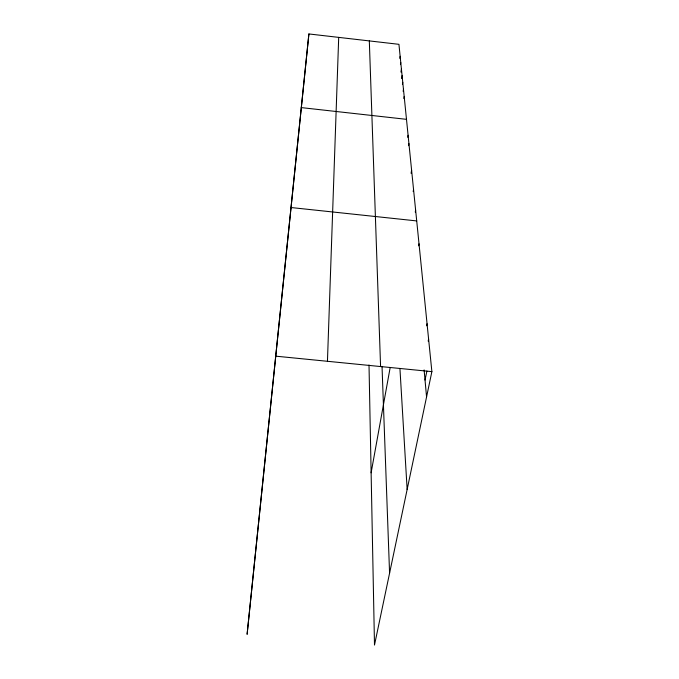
<?xml version="1.0" encoding="UTF-8"?>
<svg xmlns="http://www.w3.org/2000/svg" width="679" height="679" viewBox="0 0 679 679"><rect width="100%" height="100%" fill="white"/><g stroke="black" fill="none" stroke-linecap="round" stroke-linejoin="round"><path stroke-width="1.02" d="M327.448 361.287L338.702 37.379M308.894 33.95L247.122 634.186L308.894 33.95L398.938 44.322L431.878 371.634L374.494 645.05L369.011 365.013M399.829 58.352L400.152 56.306M400.457 64.607L400.771 62.553M400.933 72.084L401.425 68.961M401.612 78.543L402.087 75.556M402.443 84.349L402.766 82.337M403.139 91.342L403.47 89.305M403.861 98.54L404.192 96.486M407.748 137.319L408.096 135.265M408.58 145.679L408.928 143.6M411.084 173.298L411.61 170.242M413.18 191.571L413.553 189.492M415.259 212.111L415.624 210.083M371.116 472.813L390.179 367.492M418.646 245.806L419.011 243.803M426.65 325.801L427.057 323.756M428.177 341.113L428.602 339.042M425.029 380.053L426.896 371.031M275.606 356.152L431.878 371.634M290.96 207.528L416.711 220.921M301.289 107.605L406.492 119.334M424.112 369.928L426.565 396.96M399.931 368.442L407.145 489.483M382.031 366.414L389.576 573.169M369.317 40.91L380.579 366.558"/></g></svg>
